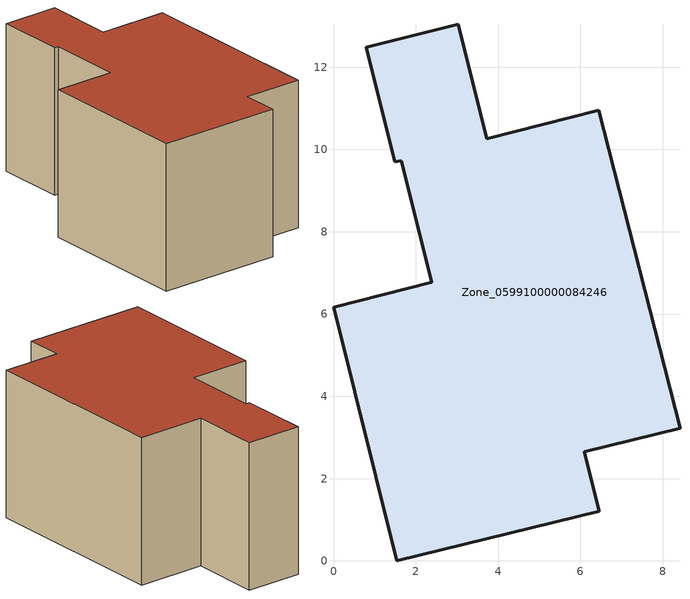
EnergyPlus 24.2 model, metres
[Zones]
Zone_0599100000084246
 floor ground (C_G): 6.09,2.66 6.46,1.21 1.54,0 0,6.17 2.39,6.77 1.64,9.73 1.49,9.7 0.79,12.49 3.03,13.05 3.72,10.26 6.45,10.95 8.42,3.23 z0
 wall outside (C_F): 1.64,9.73 2.39,6.77 0,6.17 1.54,0 6.46,1.21 6.09,2.66 8.42,3.23 6.45,10.95 3.72,10.26 3.03,13.05 0.79,12.49 1.49,9.7 1.64,9.73 z0:5.97
 roof outside (C_R): 3.03,13.05 0.79,12.49 1.49,9.7 1.64,9.73 2.39,6.77 0,6.17 1.54,0 6.46,1.21 6.09,2.66 8.42,3.23 6.45,10.95 3.72,10.26 z5.97
[BUILDING]
Pand.0599100000084246: North Axis=0; Terrain=City; Loads Convergence Tolerance Value=0.04; Temperature Convergence Tolerance Value=0.4; Solar Distribution=FullExterior; Maximum Number of Warmup Days=25; Minimum Number of Warmup Days=1
[Site:Location]
Rotterdam.The.Hague.AP_ZH_NLD Design_Conditions: Latitude=51.96; Longitude=4.45; Time Zone=1; Elevation=-4.5
[SITE:GROUNDTEMPERATURE:BUILDINGSURFACE]
18, 18, 18, 18, 18, 18, 18, 18, 18, 18, 18, 18
[MATERIAL] Thermal Absorptance=0.9; Solar Absorptance=0.7; Visible Absorptance=0.7
Name | Roughness | Thickness | Conductivity | Density | Specific Heat
G.TC.1965-1974 | MediumSmooth | 0.15 | 0.882353 | 540 | 1210
F.TC.1965-1974 | Rough | 0.3 | 0.697674 | 1920 | 840
R.TC.1965-1974 | MediumRough | 0.2 | 0.232558 | 1500 | 1000
[CONSTRUCTION]
C_G: G.TC.1965-1974
C_F: F.TC.1965-1974
C_R: R.TC.1965-1974
[ZONE]
Zone_0599100000084246: Type=1; Multiplier=1; Ceiling Height=Autocalculate; Volume=Autocalculate; Floor Area=autocalculate; Part of Total Floor Area=Yes
[ZONEINFILTRATION:DESIGNFLOWRATE]
Infil_Zone_0599100000084246: Zone or ZoneList or Space or SpaceList=Zone_0599100000084246; Schedule=AlwaysOn; Design Flow Rate Calculation Method=Flow/Area; Flow Rate per Floor Area=0.003; Constant Term Coefficient=1; Temperature Term Coefficient=0; Velocity Term Coefficient=0; Velocity Squared Term Coefficient=0
[HVACTEMPLATE:ZONE:IDEALLOADSAIRSYSTEM]
Zone_0599100000084246: Maximum Heating Supply Air Temperature=50; Minimum Cooling Supply Air Temperature=13; Maximum Heating Supply Air Humidity Ratio=0.0156; Minimum Cooling Supply Air Humidity Ratio=0.0077; Heating Limit=NoLimit; Cooling Limit=NoLimit; Dehumidification Control Type=ConstantSensibleHeatRatio; Cooling Sensible Heat Ratio=0.7; Dehumidification Setpoint=60; Humidification Control Type=None; Humidification Setpoint=30; Outdoor Air Method=None; Outdoor Air Flow Rate per Person=0.00944; Outdoor Air Flow Rate per Zone Floor Area=0; Outdoor Air Flow Rate per Zone=0; Demand Controlled Ventilation Type=None; Outdoor Air Economizer Type=NoEconomizer; Heat Recovery Type=None; Sensible Heat Recovery Effectiveness=0.7; Latent Heat Recovery Effectiveness=0.65
[ZONECONTROL:THERMOSTAT]
ThermostatControl_Zone_0599100000084246: Zone or ZoneList=Zone_0599100000084246; Control Type Schedule=DualSetpointControlType; Control 1=Thermostat_Zone_0599100000084246; Temperature Difference Between Cutout And Setpoint=0
[THERMOSTATSETPOINT:DUALSETPOINT]
Thermostat_Zone_0599100000084246: Heating Setpoint Temperature Schedule=HeatingSetpoint_Zone_0599100000084246; Cooling Setpoint Temperature Schedule=CoolingSetpoint_Zone_0599100000084246
[SCHEDULE:COMPACT]
HeatingSetpoint_Zone_0599100000084246: Through: 12/31, For: AllDays, Until: 24:00, 21
CoolingSetpoint_Zone_0599100000084246: Through: 12/31, For: AllDays, Until: 24:00, 24
DualSetpointControlType: Through: 12/31, For: AllDays, Until: 24:00, 4
AlwaysOn: Through: 12/31, For: AllDays, Until: 24:00, 1
